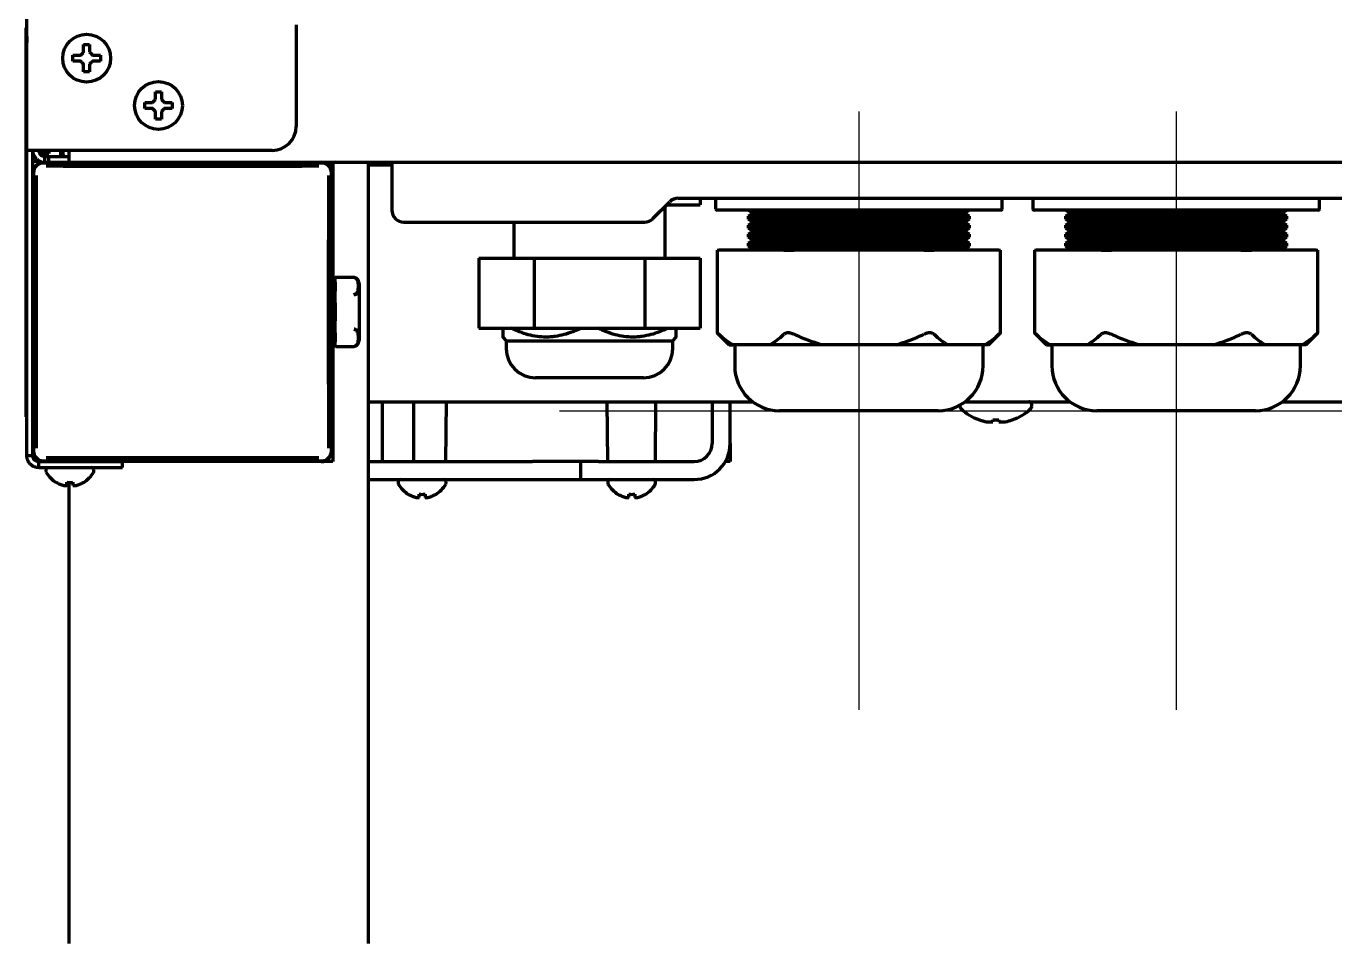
# Model space of a CAD drawing. Header units: inches. Extents: x -3022 to 7311, y 343 to 5680.
# Drawn here: x 6381.9 to 6600.5, y 2125.5 to 2278 of the extents above; entities that cross this region are included whole.
import ezdxf

# ---------------------------------------------------------------- set-up
doc = ezdxf.new("R2010")
doc.units = ezdxf.units.IN

# ---------------------------------------------------------------- blocks, each defined once
blk = doc.blocks.new('A$C29D5572B')
at = {"color": 1}
for p, q in [((0, 50), (0, -50)), ((-50, 0), (50, 0))]:
    blk.add_line(p, q, dxfattribs=at)
blk = doc.blocks.new('A$C0F8E2EAE')
blk.add_blockref('A$C29D5572B', (0, 0))

msp = doc.modelspace()

# ---------------------------------------------------------------- linework, layer by layer
at = {"linetype": 'Continuous', "lineweight": 70}
for p, q in [((6381.97, 2257.29), (6381.97, 3908.81)), ((6381.87, 2281.3), (6381.93, 2277.79)), ((6426.97, 2278.29), (6426.97, 2261.29)), ((6381.89, 2275.79), (6381.89, 2277.79)), ((6381.89, 2277.79), (6381.94, 2277.79)), ((6381.89, 2214.79), (6381.89, 2275.79)), ((6381.94, 2277.79), (6381.94, 2275.79)), ((6381.94, 2277.36), (6381.97, 2275.3)), ((6381.94, 2275.79), (6381.94, 2214.79)), ((6381.94, 2275.29), (6381.97, 2275.29)), ((6389.67, 2272.69), (6389.67, 2273.19)), ((6389.67, 2272.19), (6389.67, 2272.69)), ((6394.27, 2273.19), (6394.27, 2272.69)), ((6394.27, 2272.69), (6394.27, 2272.19)), ((6401.67, 2264.79), (6401.67, 2265.29)), ((6401.67, 2264.29), (6401.67, 2264.79)), ((6406.27, 2265.29), (6406.27, 2264.79)), ((6406.27, 2264.79), (6406.27, 2264.29)), ((6381.97, 2206.29), (6381.97, 2257.29)), ((6383.97, 2257.29), (6381.97, 2257.29)), ((6382.97, 2206.29), (6382.97, 2257.29)), ((6422.97, 2257.29), (6383.97, 2257.29)), ((6384.47, 2256.79), (6384.47, 2257.29)), ((6384.47, 2256.79), (6385.67, 2256.79)), ((6384.97, 2256.29), (6385.64, 2256.29)), ((6384.97, 2255.29), (6384.97, 2256.29)), ((6385.64, 2256.29), (6388.97, 2256.29)), ((6385.64, 2255.29), (6385.64, 2256.29)), ((6385.67, 2257.29), (6385.67, 2256.79)), ((6387.67, 2256.29), (6387.67, 2257.29)), ((6387.97, 2256.89), (6387.97, 2256.69)), ((6388.97, 2257.29), (6388.97, 2255.29)), ((6382.97, 2255.49), (6383.97, 2255.49)), ((6431.25, 2255.17), (6384.7, 2255.17)), ((6384.77, 2255.29), (6384.97, 2255.29)), ((6384.97, 2255.29), (6385.64, 2255.29)), ((6385.64, 2255.29), (6388.97, 2255.29)), ((6388.97, 2255.29), (7266.97, 2255.29)), ((6432.31, 2254.89), (6433.08, 2254.89)), ((6432.97, 2253.49), (6432.97, 2254.89)), ((6433.07, 2254.79), (6433.07, 2234.89)), ((6438.97, 2255.29), (6438.97, 2124.79)), ((6438.97, 2254.89), (6442.97, 2254.89)), ((6442.97, 2255.29), (6442.97, 2252.29)), ((6382.97, 2207.09), (6382.97, 2253.49)), ((6383.1, 2253.57), (6383.1, 2207.02)), ((6432.85, 2207.02), (6432.85, 2253.57)), ((6432.97, 2253.49), (6432.97, 2207.09)), ((6442.97, 2252.29), (6442.97, 2247.29)), ((6486.56, 2245.88), (6489.39, 2248.71)), ((6488.6, 2239.29), (6488.6, 2247.92)), ((6488.87, 2248.19), (6494.47, 2248.19)), ((6490.8, 2249.29), (6665.15, 2249.29)), ((6494.47, 2249.29), (6494.47, 2248.19)), ((6497.03, 2249.29), (6497.03, 2247.54)), ((6497.52, 2247.29), (6497.28, 2247.29)), ((6508.49, 2247.29), (6497.52, 2247.29)), ((6502.47, 2247.29), (6503.34, 2246.79)), ((6510, 2247.29), (6508.49, 2247.29)), ((6531.94, 2247.29), (6510, 2247.29)), ((6533.46, 2247.29), (6531.94, 2247.29)), ((6544.43, 2247.29), (6533.46, 2247.29)), ((6538.61, 2246.79), (6539.47, 2247.29)), ((6544.66, 2247.29), (6544.43, 2247.29)), ((6544.91, 2247.54), (6544.91, 2249.29)), ((6550.03, 2249.29), (6550.03, 2247.54)), ((6550.52, 2247.29), (6550.28, 2247.29)), ((6561.49, 2247.29), (6550.52, 2247.29)), ((6555.47, 2247.29), (6556.34, 2246.79)), ((6563, 2247.29), (6561.49, 2247.29)), ((6584.94, 2247.29), (6563, 2247.29)), ((6586.46, 2247.29), (6584.94, 2247.29)), ((6597.43, 2247.29), (6586.46, 2247.29)), ((6591.61, 2246.79), (6592.47, 2247.29)), ((6597.66, 2247.29), (6597.43, 2247.29)), ((6597.91, 2247.54), (6597.91, 2249.29)), ((6444.97, 2245.29), (6485.15, 2245.29)), ((6463.35, 2245.29), (6463.35, 2239.29)), ((6503.34, 2246.79), (6502.47, 2246.29)), ((6502.47, 2246.29), (6502.47, 2245.79)), ((6539.47, 2246.29), (6502.47, 2246.29)), ((6502.47, 2245.79), (6520.97, 2245.79)), ((6502.47, 2245.79), (6503.34, 2245.29)), ((6503.34, 2245.29), (6502.47, 2244.79)), ((6503.34, 2246.79), (6520.97, 2246.79)), ((6503.34, 2245.29), (6520.97, 2245.29)), ((6520.97, 2246.79), (6538.61, 2246.79)), ((6520.97, 2245.79), (6539.47, 2245.79)), ((6520.97, 2245.29), (6538.61, 2245.29)), ((6539.47, 2246.29), (6538.61, 2246.79)), ((6538.61, 2245.29), (6539.47, 2245.79)), ((6539.47, 2244.79), (6538.61, 2245.29)), ((6539.47, 2245.79), (6539.47, 2246.29)), ((6556.34, 2246.79), (6555.47, 2246.29)), ((6555.47, 2246.29), (6555.47, 2245.79)), ((6592.47, 2246.29), (6555.47, 2246.29)), ((6555.47, 2245.79), (6573.97, 2245.79)), ((6555.47, 2245.79), (6556.34, 2245.29)), ((6556.34, 2245.29), (6555.47, 2244.79)), ((6556.34, 2246.79), (6573.97, 2246.79)), ((6556.34, 2245.29), (6573.97, 2245.29)), ((6573.97, 2246.79), (6591.61, 2246.79)), ((6573.97, 2245.79), (6592.47, 2245.79)), ((6573.97, 2245.29), (6591.61, 2245.29)), ((6592.47, 2246.29), (6591.61, 2246.79)), ((6591.61, 2245.29), (6592.47, 2245.79)), ((6592.47, 2244.79), (6591.61, 2245.29)), ((6592.47, 2245.79), (6592.47, 2246.29)), ((6539.47, 2244.79), (6502.47, 2244.79)), ((6502.47, 2244.79), (6502.47, 2244.29)), ((6502.47, 2244.29), (6520.97, 2244.29)), ((6502.47, 2244.29), (6503.34, 2243.79)), ((6503.34, 2243.79), (6502.47, 2243.29)), ((6539.47, 2243.29), (6502.47, 2243.29)), ((6502.47, 2243.29), (6502.47, 2242.79)), ((6503.34, 2243.79), (6520.97, 2243.79)), ((6520.97, 2244.29), (6539.47, 2244.29)), ((6520.97, 2243.79), (6538.61, 2243.79)), ((6538.61, 2243.79), (6539.47, 2244.29)), ((6539.47, 2243.29), (6538.61, 2243.79)), ((6539.47, 2244.29), (6539.47, 2244.79)), ((6539.47, 2242.79), (6539.47, 2243.29)), ((6592.47, 2244.79), (6555.47, 2244.79)), ((6555.47, 2244.79), (6555.47, 2244.29)), ((6555.47, 2244.29), (6573.97, 2244.29)), ((6555.47, 2244.29), (6556.34, 2243.79)), ((6556.34, 2243.79), (6555.47, 2243.29)), ((6592.47, 2243.29), (6555.47, 2243.29)), ((6555.47, 2243.29), (6555.47, 2242.79)), ((6556.34, 2243.79), (6573.97, 2243.79)), ((6573.97, 2244.29), (6592.47, 2244.29)), ((6573.97, 2243.79), (6591.61, 2243.79)), ((6591.61, 2243.79), (6592.47, 2244.29)), ((6592.47, 2243.29), (6591.61, 2243.79)), ((6592.47, 2244.29), (6592.47, 2244.79)), ((6592.47, 2242.79), (6592.47, 2243.29)), ((6502.47, 2242.79), (6503.34, 2242.29)), ((6502.47, 2242.79), (6520.97, 2242.79)), ((6503.34, 2242.29), (6502.47, 2241.79)), ((6539.47, 2241.79), (6502.47, 2241.79)), ((6502.47, 2241.79), (6502.47, 2241.29)), ((6502.47, 2241.29), (6520.97, 2241.29)), ((6502.47, 2241.29), (6503.34, 2240.79)), ((6503.34, 2240.79), (6502.99, 2240.59)), ((6503.34, 2242.29), (6520.97, 2242.29)), ((6503.34, 2240.79), (6520.97, 2240.79)), ((6520.97, 2242.79), (6539.47, 2242.79)), ((6520.97, 2242.29), (6538.61, 2242.29)), ((6520.97, 2241.29), (6539.47, 2241.29)), ((6520.97, 2240.79), (6538.61, 2240.79)), ((6538.61, 2242.29), (6539.47, 2242.79)), ((6539.47, 2241.79), (6538.61, 2242.29)), ((6538.61, 2240.79), (6539.47, 2241.29)), ((6538.95, 2240.59), (6538.61, 2240.79)), ((6539.47, 2241.29), (6539.47, 2241.79)), ((6555.47, 2242.79), (6556.34, 2242.29)), ((6555.47, 2242.79), (6573.97, 2242.79)), ((6556.34, 2242.29), (6555.47, 2241.79)), ((6592.47, 2241.79), (6555.47, 2241.79)), ((6555.47, 2241.79), (6555.47, 2241.29)), ((6555.47, 2241.29), (6556.34, 2240.79)), ((6555.47, 2241.29), (6573.97, 2241.29)), ((6556.34, 2240.79), (6555.99, 2240.59)), ((6556.34, 2242.29), (6573.97, 2242.29)), ((6556.34, 2240.79), (6573.97, 2240.79)), ((6573.97, 2242.79), (6592.47, 2242.79)), ((6573.97, 2242.29), (6591.61, 2242.29)), ((6573.97, 2241.29), (6592.47, 2241.29)), ((6573.97, 2240.79), (6591.61, 2240.79)), ((6591.61, 2242.29), (6592.47, 2242.79)), ((6592.47, 2241.79), (6591.61, 2242.29)), ((6591.61, 2240.79), (6592.47, 2241.29)), ((6591.95, 2240.59), (6591.61, 2240.79)), ((6592.47, 2241.29), (6592.47, 2241.79)), ((6457.47, 2239.29), (6466.72, 2239.29)), ((6457.47, 2239.29), (6457.47, 2227.59)), ((6466.72, 2239.29), (6485.22, 2239.29)), ((6466.72, 2239.29), (6466.72, 2227.59)), ((6485.22, 2239.29), (6494.47, 2239.29)), ((6485.22, 2239.29), (6485.22, 2227.59)), ((6494.47, 2239.29), (6494.47, 2227.59)), ((6497.32, 2240.59), (6497.59, 2240.59)), ((6497.32, 2240.59), (6497.32, 2226.79)), ((6508.42, 2240.59), (6497.59, 2240.59)), ((6508.42, 2240.59), (6510.15, 2240.59)), ((6531.8, 2240.59), (6510.15, 2240.59)), ((6531.8, 2240.59), (6533.53, 2240.59)), ((6544.36, 2240.59), (6533.53, 2240.59)), ((6544.36, 2240.59), (6544.62, 2240.59)), ((6544.62, 2226.79), (6544.62, 2240.59)), ((6550.32, 2240.59), (6550.59, 2240.59)), ((6550.32, 2240.59), (6550.32, 2226.79)), ((6561.42, 2240.59), (6550.59, 2240.59)), ((6561.42, 2240.59), (6563.15, 2240.59)), ((6584.8, 2240.59), (6563.15, 2240.59)), ((6584.8, 2240.59), (6586.53, 2240.59)), ((6597.36, 2240.59), (6586.53, 2240.59)), ((6597.36, 2240.59), (6597.62, 2240.59)), ((6597.62, 2226.79), (6597.62, 2240.59)), ((6432.97, 2234.79), (6433.47, 2235.29)), ((6433.47, 2235.29), (6433.47, 2235.95)), ((6433.47, 2235.29), (6433.47, 2234.94)), ((6433.47, 2234.94), (6433.47, 2233.78)), ((6436.64, 2236.05), (6433.57, 2236.05)), ((6436.81, 2236.01), (6436.67, 2236.05)), ((6437.47, 2235.07), (6437.47, 2225.52)), ((6433.47, 2233.12), (6433.47, 2233.78)), ((6433.47, 2231.8), (6433.47, 2233.12)), ((6433.47, 2231.8), (6433.47, 2230.65)), ((6433.47, 2230.65), (6433.47, 2229.94)), ((6433.47, 2229.94), (6433.47, 2228.78)), ((6433.47, 2227.46), (6433.47, 2228.78)), ((6457.47, 2227.59), (6466.72, 2227.59)), ((6466.72, 2227.59), (6485.22, 2227.59)), ((6485.22, 2227.59), (6494.47, 2227.59)), ((6433.47, 2225.29), (6432.97, 2225.79)), ((6433.07, 2225.69), (6433.07, 2205.29)), ((6433.47, 2226.8), (6433.47, 2227.46)), ((6433.47, 2226.8), (6433.47, 2225.65)), ((6433.47, 2225.65), (6433.47, 2225.29)), ((6461.47, 2226.09), (6462.07, 2225.49)), ((6462.07, 2225.49), (6489.87, 2225.49)), ((6462.07, 2225.49), (6462.07, 2224.19)), ((6489.87, 2225.49), (6490.47, 2226.09)), ((6489.87, 2224.19), (6489.87, 2225.49)), ((6497.32, 2226.79), (6499.32, 2224.79)), ((6542.62, 2224.79), (6544.62, 2226.79)), ((6550.32, 2226.79), (6552.32, 2224.79)), ((6595.62, 2224.79), (6597.62, 2226.79)), ((6433.47, 2224.63), (6433.47, 2225.29)), ((6433.57, 2224.53), (6436.64, 2224.53)), ((6499.32, 2224.79), (6499.91, 2224.79)), ((6503, 2224.79), (6499.91, 2224.79)), ((6500.22, 2224.79), (6500.22, 2221.29)), ((6506.09, 2224.79), (6503, 2224.79)), ((6514.79, 2224.79), (6506.09, 2224.79)), ((6520.97, 2224.79), (6514.79, 2224.79)), ((6527.15, 2224.79), (6520.97, 2224.79)), ((6535.85, 2224.79), (6527.15, 2224.79)), ((6538.94, 2224.79), (6535.85, 2224.79)), ((6542.03, 2224.79), (6538.94, 2224.79)), ((6541.72, 2221.29), (6541.72, 2224.79)), ((6542.62, 2224.79), (6542.03, 2224.79)), ((6552.32, 2224.79), (6552.91, 2224.79)), ((6556, 2224.79), (6552.91, 2224.79)), ((6553.22, 2224.79), (6553.22, 2221.29)), ((6559.09, 2224.79), (6556, 2224.79)), ((6567.79, 2224.79), (6559.09, 2224.79)), ((6573.97, 2224.79), (6567.79, 2224.79)), ((6580.15, 2224.79), (6573.97, 2224.79)), ((6588.85, 2224.79), (6580.15, 2224.79)), ((6591.94, 2224.79), (6588.85, 2224.79)), ((6595.03, 2224.79), (6591.94, 2224.79)), ((6594.72, 2221.29), (6594.72, 2224.79)), ((6595.62, 2224.79), (6595.03, 2224.79)), ((6484.97, 2219.29), (6466.97, 2219.29)), ((6381.89, 2212.79), (6381.89, 2214.79)), ((6381.97, 2215.29), (6381.94, 2215.29)), ((6381.94, 2214.79), (6381.94, 2212.79)), ((6432.97, 2215.29), (6433.09, 2215.29)), ((6438.99, 2215.29), (6503.23, 2215.29)), ((6441.35, 2215.29), (6441.35, 2205.29)), ((6446.6, 2205.29), (6446.6, 2215.29)), ((6451.97, 2205.29), (6452.06, 2215.29)), ((6478.89, 2215.29), (6478.97, 2205.29)), ((6486.97, 2205.29), (6487.06, 2215.29)), ((6496.47, 2215.29), (6496.47, 2208.29)), ((6499.47, 2208.29), (6499.47, 2215.29)), ((6537.85, 2214.73), (6537.85, 2214.5)), ((6538.74, 2215.29), (6556.23, 2215.29)), ((6549.85, 2214.5), (6549.85, 2214.79)), ((6591.73, 2215.29), (6609.23, 2215.29)), ((6381.94, 2212.79), (6381.89, 2212.79)), ((6534.22, 2213.79), (6507.72, 2213.79)), ((6587.22, 2213.79), (6560.72, 2213.79)), ((6541.1, 2212.27), (6541.1, 2212.25)), ((6543.35, 2211.95), (6543.35, 2212.27)), ((6544.35, 2212.27), (6544.35, 2211.95)), ((6546.6, 2212.27), (6546.6, 2212.25)), ((6499.47, 2208.29), (6499.47, 2205.29)), ((6381.97, 2206.29), (6382.97, 2206.29)), ((6383.97, 2205.29), (6397.97, 2205.29)), ((6383.97, 2204.29), (6383.97, 2205.29)), ((6383.97, 2204.29), (6397.97, 2204.29)), ((6384.7, 2205.42), (6431.25, 2205.42)), ((6431.17, 2205.29), (6384.77, 2205.29)), ((6385.17, 2203.89), (6385.17, 2203.69)), ((6387.42, 2205.29), (6387.42, 2205.29)), ((6390.93, 2205.29), (6390.93, 2205.29)), ((6393.17, 2203.69), (6393.17, 2203.89)), ((6397.97, 2204.29), (6397.97, 2205.29)), ((6433.07, 2205.29), (6431.17, 2205.29)), ((6438.97, 2205.29), (6466.47, 2205.29)), ((6474.47, 2205.29), (6466.47, 2205.29)), ((6477.47, 2205.29), (6474.47, 2205.29)), ((6474.47, 2205.29), (6474.47, 2202.29)), ((6477.47, 2205.29), (6493.47, 2205.29)), ((6499.47, 2205.29), (6498.67, 2205.29)), ((6386.87, 2201.81), (6386.87, 2201.85)), ((6388.97, 2201.85), (6388.97, 2124.79)), ((6391.47, 2201.85), (6391.47, 2201.81)), ((6438.97, 2202.29), (6466.47, 2202.29)), ((6444, 2201.89), (6444, 2201.69)), ((6452, 2201.69), (6452, 2201.89)), ((6466.47, 2202.29), (6474.47, 2202.29)), ((6474.47, 2202.29), (6477.47, 2202.29)), ((6477.47, 2202.29), (6493.47, 2202.29)), ((6479.02, 2201.89), (6479.02, 2201.69)), ((6487.02, 2201.69), (6487.02, 2201.89)), ((6445.7, 2199.81), (6445.7, 2199.85)), ((6450.3, 2199.85), (6450.3, 2199.81)), ((6480.72, 2199.81), (6480.72, 2199.85)), ((6485.32, 2199.85), (6485.32, 2199.81))]:
    msp.add_line(p, q, dxfattribs=at)
for centre in [(6391.97, 2272.69), (6403.97, 2264.79)]:
    msp.add_circle(centre, 4, dxfattribs=at)
for centre, radius, start, end in [((6422.97, 2261.29), 4, 270, 0), ((6388.37, 2256.89), 0.4, 149.6988, 180), ((6388.37, 2256.69), 0.4, 180, 270), ((6392.17, 2254.67), 4.8, 146.9189, 149.6988), ((6384.77, 2253.49), 1.8, 90, 180), ((6431.17, 2253.49), 1.8, 0, 90), ((6433.57, 2254.79), 0.5, 90, 180), ((6444.97, 2247.29), 2, 180, 270), ((6490.8, 2247.29), 2, 90, 135), ((6497.28, 2247.54), 0.25, 180, 270), ((6544.66, 2247.54), 0.25, 270, 0), ((6550.28, 2247.54), 0.25, 180, 270), ((6597.66, 2247.54), 0.25, 270, 0), ((6485.15, 2247.29), 2, 270, 315), ((6433.57, 2235.95), 0.1, 90, 180), ((6436.64, 2235.95), 0.1, 79.3614, 90), ((6436.47, 2235.07), 1, 0, 53.632), ((6436.47, 2225.52), 1, 305.4945, 0), ((6433.57, 2224.63), 0.1, 180, 270), ((6436.64, 2224.63), 0.1, 270, 280.6386), ((6436.47, 2225.52), 1, 280.7805, 292.5322), ((6466.97, 2224.19), 4.9, 180, 270), ((6484.97, 2224.19), 4.9, 270, 0), ((6507.72, 2221.29), 7.5, 180, 270), ((6534.22, 2221.29), 7.5, 270, 0), ((6560.72, 2221.29), 7.5, 180, 270), ((6587.22, 2221.29), 7.5, 270, 0), ((6538.35, 2214.5), 0.5, 180, 226.2253), ((6549.35, 2214.79), 0.5, 0, 90), ((6549.35, 2214.5), 0.5, 313.7747, 0), ((6543.85, 2220.24), 8.45, 226.2253, 251.0075), ((6543.85, 2220.24), 8.45, 288.9925, 313.7747), ((6543.85, 2220.24), 8.44, 250.9729, 259.3378), ((6543.85, 2220.24), 7.99, 266.4122, 273.5878), ((6543.85, 2220.24), 8.44, 280.6622, 289.0271), ((6493.47, 2208.29), 3, 270, 0), ((6493.47, 2208.29), 6, 270, 0), ((6431.17, 2207.09), 1.8, 270, 0), ((6384.77, 2207.09), 1.8, 247.043, 270), ((6385.57, 2203.89), 0.4, 90, 180), ((6385.57, 2203.69), 0.4, 180, 210.3012), ((6392.77, 2203.89), 0.4, 0, 90), ((6392.77, 2203.69), 0.4, 329.6988, 0), ((6389.37, 2205.91), 4.8, 210.3012, 238.6273), ((6388.98, 2205.91), 4.8, 301.3727, 329.6988), ((6444.4, 2201.89), 0.4, 90, 180), ((6444.4, 2201.69), 0.4, 180, 210.3012), ((6448.2, 2203.91), 4.8, 210.3012, 238.6273), ((6447.8, 2203.91), 4.8, 301.3727, 329.6988), ((6451.6, 2201.89), 0.4, 0, 90), ((6451.6, 2201.69), 0.4, 329.6988, 0), ((6479.42, 2201.89), 0.4, 90, 180), ((6479.42, 2201.69), 0.4, 180, 210.3012), ((6483.22, 2203.91), 4.8, 210.3012, 238.6273), ((6482.82, 2203.91), 4.8, 301.3727, 329.6988), ((6486.62, 2201.89), 0.4, 0, 90), ((6486.62, 2201.69), 0.4, 329.6988, 0)]:
    msp.add_arc(centre, radius, start, end, dxfattribs=at)
for centre, major_axis, ratio, start_param, end_param in [((6384.7, 2253.57), (-1.13, 1.13), 0.999695, 5.497939, 7.068431), ((6407.97, 2258.04), (-193.8, 0), 0.017452, 1.452938, 1.688654), ((6431.25, 2253.57), (1.13, 1.13), 0.999695, 5.497939, 7.068431), ((6380.23, 2230.29), (0, 193.8), 0.017452, 4.594531, 4.830247), ((6435.72, 2230.29), (0, -193.8), 0.017452, 4.594531, 4.830247), ((6542.82, 2220.24), (0, -8.32), 0.707107, 6.192956, 6.373415), ((6544.88, 2220.24), (0, 8.32), 0.707107, 3.051363, 3.231822), ((6384.7, 2207.02), (-1.13, -1.13), 0.999695, 5.497939, 7.068431), ((6407.97, 2202.55), (193.8, 0), 0.017452, 1.452938, 1.688654), ((6431.25, 2207.02), (1.13, -1.13), 0.999695, 5.497939, 7.068431)]:
    msp.add_ellipse(centre, major_axis=major_axis, ratio=ratio, start_param=start_param, end_param=end_param, dxfattribs=at)
for points in [[(6390.97, 2273.19), (6391, 2273.22), (6391.05, 2273.26), (6391.12, 2273.33), (6391.19, 2273.41), (6391.26, 2273.48), (6391.33, 2273.55), (6391.4, 2273.62), (6391.45, 2273.67), (6391.47, 2273.69)], [(6391.47, 2273.69), (6391.47, 2273.75), (6391.47, 2273.85), (6391.47, 2274.02), (6391.47, 2274.17), (6391.47, 2274.33), (6391.47, 2274.48), (6391.47, 2274.64), (6391.47, 2274.8), (6391.47, 2274.93), (6391.47, 2274.99)], [(6391.47, 2274.99), (6391.64, 2274.99), (6391.97, 2274.99), (6392.31, 2274.99), (6392.47, 2274.99)], [(6392.47, 2273.69), (6392.5, 2273.67), (6392.55, 2273.61), (6392.63, 2273.54), (6392.7, 2273.47), (6392.77, 2273.4), (6392.84, 2273.33), (6392.9, 2273.26), (6392.95, 2273.21), (6392.97, 2273.19)], [(6390.97, 2272.19), (6390.92, 2272.19), (6390.81, 2272.19), (6390.65, 2272.19), (6390.49, 2272.19), (6390.34, 2272.19), (6390.18, 2272.19), (6390.03, 2272.19), (6389.86, 2272.19), (6389.74, 2272.19), (6389.67, 2272.19)], [(6391.47, 2271.69), (6391.45, 2271.72), (6391.4, 2271.77), (6391.32, 2271.84), (6391.25, 2271.91), (6391.18, 2271.98), (6391.11, 2272.05), (6391.04, 2272.12), (6391, 2272.17), (6390.97, 2272.19)], [(6392.97, 2272.19), (6392.95, 2272.17), (6392.9, 2272.12), (6392.83, 2272.05), (6392.76, 2271.98), (6392.69, 2271.91), (6392.62, 2271.83), (6392.55, 2271.76), (6392.5, 2271.72), (6392.47, 2271.69)], [(6392.47, 2271.69), (6392.47, 2271.64), (6392.47, 2271.53), (6392.47, 2271.37), (6392.47, 2271.21), (6392.47, 2271.05), (6392.47, 2270.9), (6392.47, 2270.75), (6392.47, 2270.58), (6392.47, 2270.46), (6392.47, 2270.39)], [(6392.97, 2273.19), (6393.03, 2273.19), (6393.14, 2273.19), (6393.3, 2273.19), (6393.46, 2273.19), (6393.61, 2273.19), (6393.76, 2273.19), (6393.92, 2273.19), (6394.09, 2273.19), (6394.21, 2273.19), (6394.27, 2273.19)], [(6392.47, 2270.39), (6392.31, 2270.39), (6391.97, 2270.39), (6391.64, 2270.39), (6391.47, 2270.39)], [(6403.47, 2265.79), (6403.47, 2265.85), (6403.47, 2265.95), (6403.47, 2266.12), (6403.47, 2266.27), (6403.47, 2266.43), (6403.47, 2266.58), (6403.47, 2266.74), (6403.47, 2266.9), (6403.47, 2267.03), (6403.47, 2267.09)], [(6403.47, 2267.09), (6403.64, 2267.09), (6403.97, 2267.09), (6404.31, 2267.09), (6404.47, 2267.09)], [(6402.97, 2265.29), (6403, 2265.32), (6403.05, 2265.36), (6403.12, 2265.43), (6403.19, 2265.51), (6403.26, 2265.58), (6403.33, 2265.65), (6403.4, 2265.72), (6403.45, 2265.77), (6403.47, 2265.79)], [(6404.47, 2265.79), (6404.5, 2265.77), (6404.55, 2265.71), (6404.63, 2265.64), (6404.7, 2265.57), (6404.77, 2265.5), (6404.84, 2265.43), (6404.9, 2265.36), (6404.95, 2265.31), (6404.97, 2265.29)], [(6404.97, 2265.29), (6405.03, 2265.29), (6405.14, 2265.29), (6405.3, 2265.29), (6405.46, 2265.29), (6405.61, 2265.29), (6405.76, 2265.29), (6405.92, 2265.29), (6406.09, 2265.29), (6406.21, 2265.29), (6406.27, 2265.29)], [(6402.97, 2264.29), (6402.92, 2264.29), (6402.81, 2264.29), (6402.65, 2264.29), (6402.49, 2264.29), (6402.34, 2264.29), (6402.18, 2264.29), (6402.03, 2264.29), (6401.86, 2264.29), (6401.74, 2264.29), (6401.67, 2264.29)], [(6403.47, 2263.79), (6403.45, 2263.82), (6403.4, 2263.87), (6403.32, 2263.94), (6403.25, 2264.01), (6403.18, 2264.08), (6403.11, 2264.15), (6403.04, 2264.22), (6403, 2264.27), (6402.97, 2264.29)], [(6404.97, 2264.29), (6404.95, 2264.27), (6404.9, 2264.22), (6404.83, 2264.15), (6404.76, 2264.08), (6404.69, 2264.01), (6404.62, 2263.93), (6404.55, 2263.86), (6404.5, 2263.82), (6404.47, 2263.79)], [(6404.47, 2263.79), (6404.47, 2263.74), (6404.47, 2263.63), (6404.47, 2263.47), (6404.47, 2263.31), (6404.47, 2263.15), (6404.47, 2263), (6404.47, 2262.85), (6404.47, 2262.68), (6404.47, 2262.56), (6404.47, 2262.49)], [(6404.47, 2262.49), (6404.31, 2262.49), (6403.97, 2262.49), (6403.64, 2262.49), (6403.47, 2262.49)], [(6382.97, 2257.29), (6382.97, 2257.22), (6382.98, 2257.08), (6383.01, 2256.87), (6383.07, 2256.67), (6383.14, 2256.48), (6383.24, 2256.29), (6383.35, 2256.11), (6383.49, 2255.95), (6383.63, 2255.8), (6383.8, 2255.67), (6383.97, 2255.56), (6384.16, 2255.46), (6384.36, 2255.39), (6384.56, 2255.33), (6384.76, 2255.3), (6384.9, 2255.29), (6384.97, 2255.29)], [(6383.97, 2257.29), (6383.97, 2257.24), (6383.98, 2257.15), (6384.01, 2257.01), (6384.06, 2256.87), (6384.13, 2256.75), (6384.22, 2256.63), (6384.32, 2256.53), (6384.43, 2256.45), (6384.56, 2256.38), (6384.69, 2256.33), (6384.83, 2256.3), (6384.93, 2256.29), (6384.97, 2256.29)], [(6383.97, 2204.29), (6383.9, 2204.29), (6383.75, 2204.3), (6383.53, 2204.34), (6383.31, 2204.4), (6383.1, 2204.49), (6382.91, 2204.59), (6382.72, 2204.72), (6382.56, 2204.87), (6382.41, 2205.04), (6382.28, 2205.23), (6382.17, 2205.42), (6382.08, 2205.63), (6382.02, 2205.85), (6381.98, 2206.07), (6381.97, 2206.22), (6381.97, 2206.29)], [(6383.97, 2205.29), (6383.92, 2205.29), (6383.82, 2205.3), (6383.66, 2205.34), (6383.52, 2205.4), (6383.38, 2205.48), (6383.26, 2205.58), (6383.16, 2205.7), (6383.08, 2205.84), (6383.02, 2205.98), (6382.98, 2206.13), (6382.97, 2206.24), (6382.97, 2206.29)], [(6388.67, 2201.3), (6388.67, 2201.31), (6388.67, 2201.34), (6388.67, 2201.39), (6388.67, 2201.45), (6388.67, 2201.51), (6388.67, 2201.57), (6388.67, 2201.65), (6388.67, 2201.74), (6388.67, 2201.81), (6388.67, 2201.85)], [(6388.67, 2201.85), (6388.84, 2201.82), (6389.17, 2201.8), (6389.51, 2201.82), (6389.67, 2201.85)], [(6390.17, 2201.3), (6390.23, 2201.31), (6390.34, 2201.34), (6390.5, 2201.39), (6390.66, 2201.45), (6390.81, 2201.51), (6390.96, 2201.57), (6391.12, 2201.65), (6391.29, 2201.74), (6391.41, 2201.81), (6391.47, 2201.85)], [(6388.17, 2201.3), (6388.2, 2201.29), (6388.25, 2201.29), (6388.32, 2201.28), (6388.39, 2201.28), (6388.46, 2201.28), (6388.53, 2201.28), (6388.6, 2201.29), (6388.65, 2201.29), (6388.67, 2201.3)], [(6389.67, 2201.3), (6389.7, 2201.29), (6389.75, 2201.29), (6389.83, 2201.28), (6389.9, 2201.28), (6389.97, 2201.28), (6390.04, 2201.28), (6390.1, 2201.29), (6390.15, 2201.29), (6390.17, 2201.3)], [(6447, 2199.3), (6447.03, 2199.29), (6447.07, 2199.29), (6447.15, 2199.28), (6447.22, 2199.28), (6447.29, 2199.28), (6447.36, 2199.28), (6447.43, 2199.29), (6447.48, 2199.29), (6447.5, 2199.3)], [(6447.5, 2199.3), (6447.5, 2199.31), (6447.5, 2199.34), (6447.5, 2199.39), (6447.5, 2199.45), (6447.5, 2199.51), (6447.5, 2199.57), (6447.5, 2199.65), (6447.5, 2199.74), (6447.5, 2199.81), (6447.5, 2199.85)], [(6447.5, 2199.85), (6447.67, 2199.82), (6448, 2199.8), (6448.34, 2199.82), (6448.5, 2199.85)], [(6448.5, 2199.3), (6448.53, 2199.29), (6448.58, 2199.29), (6448.65, 2199.28), (6448.73, 2199.28), (6448.8, 2199.28), (6448.87, 2199.28), (6448.93, 2199.29), (6448.98, 2199.29), (6449, 2199.3)], [(6449, 2199.3), (6449.06, 2199.31), (6449.17, 2199.34), (6449.33, 2199.39), (6449.49, 2199.45), (6449.64, 2199.51), (6449.79, 2199.57), (6449.95, 2199.65), (6450.12, 2199.74), (6450.24, 2199.81), (6450.3, 2199.85)], [(6482.02, 2199.3), (6482.05, 2199.29), (6482.09, 2199.29), (6482.17, 2199.28), (6482.24, 2199.28), (6482.31, 2199.28), (6482.38, 2199.28), (6482.45, 2199.29), (6482.5, 2199.29), (6482.52, 2199.3)], [(6482.52, 2199.3), (6482.52, 2199.31), (6482.52, 2199.34), (6482.52, 2199.39), (6482.52, 2199.45), (6482.52, 2199.51), (6482.52, 2199.57), (6482.52, 2199.65), (6482.52, 2199.74), (6482.52, 2199.81), (6482.52, 2199.85)], [(6482.52, 2199.85), (6482.69, 2199.82), (6483.02, 2199.8), (6483.36, 2199.82), (6483.52, 2199.85)], [(6483.52, 2199.3), (6483.55, 2199.29), (6483.6, 2199.29), (6483.67, 2199.28), (6483.75, 2199.28), (6483.82, 2199.28), (6483.89, 2199.28), (6483.95, 2199.29), (6484, 2199.29), (6484.02, 2199.3)], [(6484.02, 2199.3), (6484.08, 2199.31), (6484.19, 2199.34), (6484.35, 2199.39), (6484.51, 2199.45), (6484.66, 2199.51), (6484.81, 2199.57), (6484.97, 2199.65), (6485.14, 2199.74), (6485.26, 2199.81), (6485.32, 2199.85)]]:
    msp.add_open_spline(points, degree=3, dxfattribs=at)
for points, knots in [([(6392.47, 2274.99), (6392.47, 2274.79), (6392.47, 2274.58), (6392.47, 2274.25), (6392.47, 2274.14), (6392.47, 2273.92), (6392.47, 2273.81), (6392.47, 2273.69)], [0, 0, 0, 0, 0.5, 0.5, 0.75, 0.75, 1, 1, 1, 1]), ([(6389.67, 2273.19), (6389.88, 2273.19), (6390.09, 2273.19), (6390.41, 2273.19), (6390.52, 2273.19), (6390.75, 2273.19), (6390.86, 2273.19), (6390.97, 2273.19)], [0, 0, 0, 0, 0.5, 0.5, 0.75, 0.75, 1, 1, 1, 1]), ([(6391.47, 2270.39), (6391.47, 2270.59), (6391.47, 2270.8), (6391.47, 2271.13), (6391.47, 2271.24), (6391.47, 2271.46), (6391.47, 2271.58), (6391.47, 2271.69)], [0, 0, 0, 0, 0.5, 0.5, 0.75, 0.75, 1, 1, 1, 1]), ([(6394.27, 2272.19), (6394.07, 2272.19), (6393.86, 2272.19), (6393.54, 2272.19), (6393.43, 2272.19), (6393.2, 2272.19), (6393.09, 2272.19), (6392.97, 2272.19)], [0, 0, 0, 0, 0.5, 0.5, 0.75, 0.75, 1, 1, 1, 1]), ([(6404.47, 2267.09), (6404.47, 2266.89), (6404.47, 2266.68), (6404.47, 2266.35), (6404.47, 2266.24), (6404.47, 2266.02), (6404.47, 2265.91), (6404.47, 2265.79)], [0, 0, 0, 0, 0.5, 0.5, 0.75, 0.75, 1, 1, 1, 1]), ([(6401.67, 2265.29), (6401.88, 2265.29), (6402.09, 2265.29), (6402.41, 2265.29), (6402.52, 2265.29), (6402.75, 2265.29), (6402.86, 2265.29), (6402.97, 2265.29)], [0, 0, 0, 0, 0.5, 0.5, 0.75, 0.75, 1, 1, 1, 1]), ([(6403.47, 2262.49), (6403.47, 2262.69), (6403.47, 2262.9), (6403.47, 2263.23), (6403.47, 2263.34), (6403.47, 2263.56), (6403.47, 2263.68), (6403.47, 2263.79)], [0, 0, 0, 0, 0.5, 0.5, 0.75, 0.75, 1, 1, 1, 1]), ([(6406.27, 2264.29), (6406.07, 2264.29), (6405.86, 2264.29), (6405.54, 2264.29), (6405.43, 2264.29), (6405.2, 2264.29), (6405.09, 2264.29), (6404.97, 2264.29)], [0, 0, 0, 0, 0.5, 0.5, 0.75, 0.75, 1, 1, 1, 1]), ([(6385.7, 2257.29), (6385.69, 2257.26), (6385.69, 2257.17), (6385.68, 2257), (6385.67, 2256.86), (6385.67, 2256.79)], [0, 0, 0, 0, 0.166667, 0.583333, 1, 1, 1, 1]), ([(6436.64, 2233.21), (6436.67, 2233.21), (6436.7, 2233.22), (6436.74, 2233.23), (6436.75, 2233.24), (6436.78, 2233.25), (6436.79, 2233.25), (6436.83, 2233.27), (6436.85, 2233.28), (6436.9, 2233.3), (6436.92, 2233.31), (6436.98, 2233.35), (6437.01, 2233.38), (6437.07, 2233.43), (6437.1, 2233.46), (6437.14, 2233.51), (6437.15, 2233.52), (6437.17, 2233.55), (6437.18, 2233.57), (6437.21, 2233.61), (6437.22, 2233.64), (6437.26, 2233.74), (6437.28, 2233.8), (6437.31, 2233.89), (6437.31, 2233.92), (6437.33, 2233.99), (6437.33, 2234.02), (6437.34, 2234.11), (6437.35, 2234.18), (6437.36, 2234.3), (6437.36, 2234.43), (6437.37, 2234.62), (6437.36, 2234.75), (6437.36, 2234.88), (6437.36, 2234.94), (6437.35, 2235.07), (6437.34, 2235.13), (6437.33, 2235.23), (6437.33, 2235.26), (6437.31, 2235.32), (6437.31, 2235.35), (6437.28, 2235.45), (6437.26, 2235.51), (6437.22, 2235.6), (6437.2, 2235.63), (6437.17, 2235.69), (6437.15, 2235.72), (6437.11, 2235.77), (6437.1, 2235.78), (6437.07, 2235.81), (6437.06, 2235.82), (6437.01, 2235.87), (6436.98, 2235.89), (6436.92, 2235.93), (6436.9, 2235.94), (6436.85, 2235.97), (6436.83, 2235.98), (6436.79, 2235.99), (6436.78, 2236), (6436.75, 2236.01), (6436.74, 2236.01), (6436.7, 2236.02), (6436.67, 2236.03), (6436.64, 2236.04)], [0, 0, 0, 0, 0.015625, 0.015625, 0.023437, 0.023437, 0.03125, 0.03125, 0.046875, 0.046875, 0.0625, 0.0625, 0.09375, 0.09375, 0.125, 0.125, 0.140625, 0.140625, 0.15625, 0.15625, 0.1875, 0.1875, 0.25, 0.25, 0.28125, 0.28125, 0.3125, 0.3125, 0.375, 0.375, 0.4375, 0.5, 0.5625, 0.5625, 0.625, 0.625, 0.6875, 0.6875, 0.71875, 0.71875, 0.75, 0.75, 0.8125, 0.8125, 0.84375, 0.84375, 0.875, 0.875, 0.890625, 0.890625, 0.90625, 0.90625, 0.9375, 0.9375, 0.953125, 0.953125, 0.96875, 0.96875, 0.976563, 0.976563, 0.984375, 0.984375, 1, 1, 1, 1]), ([(6436.66, 2233.17), (6436.69, 2233.18), (6436.72, 2233.18), (6436.78, 2233.2), (6436.81, 2233.2), (6436.86, 2233.22), (6436.89, 2233.23), (6436.92, 2233.25), (6436.93, 2233.25), (6436.96, 2233.27), (6436.97, 2233.27), (6437.02, 2233.3), (6437.06, 2233.33), (6437.13, 2233.38), (6437.16, 2233.4), (6437.2, 2233.45), (6437.21, 2233.46), (6437.23, 2233.49), (6437.25, 2233.5), (6437.28, 2233.55), (6437.3, 2233.58), (6437.34, 2233.67), (6437.37, 2233.73), (6437.4, 2233.82), (6437.41, 2233.85), (6437.42, 2233.91), (6437.42, 2233.94), (6437.44, 2234.04), (6437.45, 2234.1), (6437.46, 2234.23), (6437.46, 2234.29), (6437.46, 2234.42), (6437.46, 2234.55), (6437.46, 2234.68), (6437.46, 2234.81), (6437.46, 2234.88), (6437.45, 2235.01), (6437.44, 2235.08), (6437.42, 2235.18), (6437.42, 2235.22), (6437.4, 2235.28), (6437.4, 2235.32), (6437.37, 2235.42), (6437.34, 2235.49), (6437.3, 2235.59), (6437.28, 2235.62), (6437.23, 2235.68), (6437.21, 2235.72), (6437.17, 2235.76), (6437.16, 2235.78), (6437.13, 2235.81), (6437.11, 2235.83), (6437.06, 2235.87), (6437.02, 2235.9), (6436.97, 2235.93), (6436.95, 2235.94), (6436.93, 2235.95), (6436.92, 2235.96), (6436.88, 2235.98), (6436.86, 2235.99), (6436.82, 2236), (6436.81, 2236.01), (6436.78, 2236.02), (6436.76, 2236.02), (6436.72, 2236.04), (6436.69, 2236.04), (6436.66, 2236.05)], [0, 0, 0, 0, 0.015625, 0.015625, 0.03125, 0.03125, 0.046875, 0.046875, 0.054688, 0.054688, 0.0625, 0.0625, 0.09375, 0.09375, 0.125, 0.125, 0.140625, 0.140625, 0.15625, 0.15625, 0.1875, 0.1875, 0.25, 0.25, 0.28125, 0.28125, 0.3125, 0.3125, 0.375, 0.375, 0.4375, 0.4375, 0.5, 0.5625, 0.5625, 0.625, 0.625, 0.6875, 0.6875, 0.71875, 0.71875, 0.75, 0.75, 0.8125, 0.8125, 0.84375, 0.84375, 0.875, 0.875, 0.890625, 0.890625, 0.90625, 0.90625, 0.9375, 0.9375, 0.945313, 0.945313, 0.953125, 0.953125, 0.96875, 0.96875, 0.976563, 0.976563, 0.984375, 0.984375, 1, 1, 1, 1]), ([(6461.47, 2227.59), (6461.47, 2227.36), (6461.47, 2227.16), (6461.47, 2226.79), (6461.47, 2226.63), (6461.47, 2226.37), (6461.47, 2226.27), (6461.47, 2226.13), (6461.47, 2226.09), (6461.47, 2226.09), (6461.47, 2226.09), (6461.47, 2226.09)], [0, 0, 0, 0, 0.248957, 0.248957, 0.497915, 0.497915, 0.746872, 0.746872, 0.99583, 0.99583, 1, 1, 1, 1]), ([(6474.58, 2227.59), (6474.11, 2227.36), (6473.64, 2227.16), (6472.69, 2226.79), (6472.21, 2226.63), (6471.24, 2226.37), (6470.74, 2226.27), (6469.99, 2226.16), (6469.74, 2226.14), (6469.42, 2226.11), (6469.36, 2226.11), (6469.23, 2226.1), (6469.17, 2226.1), (6468.98, 2226.09), (6468.85, 2226.09), (6468.22, 2226.09), (6467.72, 2226.13), (6466.72, 2226.26), (6466.23, 2226.36), (6465.25, 2226.62), (6464.77, 2226.78), (6464.17, 2227.02), (6464.05, 2227.06), (6463.81, 2227.16), (6463.69, 2227.21), (6463.34, 2227.37), (6463.1, 2227.48), (6462.87, 2227.59)], [0, 0, 0, 0, 0.125, 0.125, 0.25, 0.25, 0.375, 0.375, 0.4375, 0.4375, 0.453125, 0.453125, 0.46875, 0.46875, 0.5, 0.5, 0.625, 0.625, 0.75, 0.75, 0.875, 0.875, 0.90625, 0.90625, 0.9375, 0.9375, 1, 1, 1, 1]), ([(6489.08, 2227.59), (6488.61, 2227.36), (6488.14, 2227.16), (6487.19, 2226.79), (6486.71, 2226.63), (6485.74, 2226.37), (6485.24, 2226.27), (6484.49, 2226.16), (6484.24, 2226.14), (6483.92, 2226.11), (6483.86, 2226.11), (6483.73, 2226.1), (6483.67, 2226.1), (6483.48, 2226.09), (6483.35, 2226.09), (6482.72, 2226.09), (6482.22, 2226.13), (6481.22, 2226.26), (6480.73, 2226.36), (6479.75, 2226.62), (6479.27, 2226.78), (6478.67, 2227.02), (6478.55, 2227.06), (6478.31, 2227.16), (6478.19, 2227.21), (6477.84, 2227.37), (6477.6, 2227.48), (6477.37, 2227.59)], [0, 0, 0, 0, 0.125, 0.125, 0.25, 0.25, 0.375, 0.375, 0.4375, 0.4375, 0.453125, 0.453125, 0.46875, 0.46875, 0.5, 0.5, 0.625, 0.625, 0.75, 0.75, 0.875, 0.875, 0.90625, 0.90625, 0.9375, 0.9375, 1, 1, 1, 1]), ([(6490.47, 2226.09), (6490.47, 2226.09), (6490.47, 2226.09), (6490.47, 2226.09), (6490.47, 2226.1), (6490.47, 2226.11), (6490.47, 2226.13), (6490.47, 2226.16), (6490.47, 2226.26), (6490.47, 2226.36), (6490.47, 2226.62), (6490.47, 2226.78), (6490.47, 2226.99), (6490.47, 2227.02), (6490.47, 2227.06), (6490.47, 2227.14), (6490.47, 2227.31), (6490.47, 2227.48), (6490.47, 2227.59)], [0, 0, 0, 0, 0.027176, 0.027176, 0.058558, 0.121321, 0.121321, 0.246846, 0.246846, 0.497897, 0.497897, 0.748949, 0.748949, 0.78033, 0.78033, 0.811712, 0.874474, 1, 1, 1, 1]), ([(6436.64, 2224.55), (6436.67, 2224.55), (6436.7, 2224.56), (6436.74, 2224.57), (6436.75, 2224.58), (6436.78, 2224.59), (6436.79, 2224.59), (6436.83, 2224.61), (6436.85, 2224.62), (6436.9, 2224.64), (6436.92, 2224.65), (6436.98, 2224.69), (6437.01, 2224.72), (6437.07, 2224.77), (6437.1, 2224.8), (6437.14, 2224.85), (6437.15, 2224.86), (6437.17, 2224.89), (6437.18, 2224.91), (6437.2, 2224.95), (6437.22, 2224.98), (6437.26, 2225.08), (6437.28, 2225.14), (6437.31, 2225.23), (6437.31, 2225.26), (6437.33, 2225.33), (6437.33, 2225.36), (6437.34, 2225.45), (6437.35, 2225.52), (6437.36, 2225.64), (6437.36, 2225.77), (6437.37, 2225.96), (6437.36, 2226.09), (6437.36, 2226.22), (6437.36, 2226.28), (6437.35, 2226.41), (6437.34, 2226.47), (6437.33, 2226.56), (6437.33, 2226.6), (6437.31, 2226.66), (6437.31, 2226.69), (6437.28, 2226.79), (6437.26, 2226.85), (6437.22, 2226.94), (6437.21, 2226.97), (6437.17, 2227.03), (6437.15, 2227.06), (6437.11, 2227.11), (6437.1, 2227.12), (6437.07, 2227.15), (6437.06, 2227.16), (6437.01, 2227.21), (6436.98, 2227.23), (6436.92, 2227.27), (6436.9, 2227.28), (6436.85, 2227.31), (6436.83, 2227.32), (6436.79, 2227.33), (6436.78, 2227.34), (6436.75, 2227.35), (6436.74, 2227.35), (6436.7, 2227.36), (6436.67, 2227.37), (6436.64, 2227.38)], [0, 0, 0, 0, 0.015625, 0.015625, 0.023437, 0.023437, 0.03125, 0.03125, 0.046875, 0.046875, 0.0625, 0.0625, 0.09375, 0.09375, 0.125, 0.125, 0.140625, 0.140625, 0.15625, 0.15625, 0.1875, 0.1875, 0.25, 0.25, 0.28125, 0.28125, 0.3125, 0.3125, 0.375, 0.375, 0.4375, 0.5, 0.5625, 0.5625, 0.625, 0.625, 0.6875, 0.6875, 0.71875, 0.71875, 0.75, 0.75, 0.8125, 0.8125, 0.84375, 0.84375, 0.875, 0.875, 0.890625, 0.890625, 0.90625, 0.90625, 0.9375, 0.9375, 0.953125, 0.953125, 0.96875, 0.96875, 0.976562, 0.976562, 0.984375, 0.984375, 1, 1, 1, 1]), ([(6436.66, 2224.54), (6436.69, 2224.54), (6436.72, 2224.55), (6436.78, 2224.57), (6436.81, 2224.57), (6436.86, 2224.6), (6436.88, 2224.61), (6436.92, 2224.63), (6436.93, 2224.63), (6436.95, 2224.64), (6436.97, 2224.65), (6437.02, 2224.68), (6437.06, 2224.71), (6437.13, 2224.77), (6437.16, 2224.8), (6437.2, 2224.85), (6437.21, 2224.87), (6437.23, 2224.9), (6437.25, 2224.92), (6437.28, 2224.96), (6437.3, 2225), (6437.34, 2225.1), (6437.37, 2225.16), (6437.4, 2225.27), (6437.4, 2225.3), (6437.42, 2225.37), (6437.42, 2225.4), (6437.44, 2225.5), (6437.45, 2225.57), (6437.46, 2225.71), (6437.46, 2225.77), (6437.46, 2225.91), (6437.46, 2226.04), (6437.46, 2226.17), (6437.46, 2226.3), (6437.46, 2226.36), (6437.45, 2226.49), (6437.44, 2226.55), (6437.42, 2226.64), (6437.42, 2226.67), (6437.4, 2226.74), (6437.4, 2226.77), (6437.37, 2226.86), (6437.34, 2226.92), (6437.3, 2227.01), (6437.28, 2227.04), (6437.24, 2227.09), (6437.21, 2227.12), (6437.17, 2227.17), (6437.16, 2227.18), (6437.13, 2227.21), (6437.11, 2227.22), (6437.06, 2227.26), (6437.02, 2227.28), (6436.97, 2227.31), (6436.96, 2227.32), (6436.93, 2227.33), (6436.92, 2227.34), (6436.88, 2227.35), (6436.86, 2227.36), (6436.82, 2227.37), (6436.81, 2227.38), (6436.78, 2227.39), (6436.76, 2227.39), (6436.72, 2227.4), (6436.69, 2227.41), (6436.66, 2227.41)], [0, 0, 0, 0, 0.015625, 0.015625, 0.03125, 0.03125, 0.046875, 0.046875, 0.054687, 0.054687, 0.0625, 0.0625, 0.09375, 0.09375, 0.125, 0.125, 0.140625, 0.140625, 0.15625, 0.15625, 0.1875, 0.1875, 0.25, 0.25, 0.28125, 0.28125, 0.3125, 0.3125, 0.375, 0.375, 0.4375, 0.4375, 0.5, 0.5625, 0.5625, 0.625, 0.625, 0.6875, 0.6875, 0.71875, 0.71875, 0.75, 0.75, 0.8125, 0.8125, 0.84375, 0.84375, 0.875, 0.875, 0.890625, 0.890625, 0.90625, 0.90625, 0.9375, 0.9375, 0.945312, 0.945312, 0.953125, 0.953125, 0.96875, 0.96875, 0.976562, 0.976562, 0.984375, 0.984375, 1, 1, 1, 1]), ([(6497.59, 2226.55), (6497.55, 2226.58), (6497.51, 2226.62), (6497.45, 2226.68), (6497.42, 2226.7), (6497.39, 2226.73), (6497.38, 2226.74), (6497.37, 2226.75), (6497.36, 2226.76), (6497.35, 2226.77), (6497.33, 2226.79), (6497.32, 2226.79), (6497.32, 2226.79), (6497.32, 2226.79), (6497.32, 2226.79)], [0, 0, 0, 0, 0.249844, 0.249844, 0.499688, 0.499688, 0.562149, 0.562149, 0.62461, 0.749532, 0.749532, 0.999375, 0.999375, 1, 1, 1, 1]), ([(6499.91, 2224.79), (6499.51, 2225.02), (6499.12, 2225.28), (6498.35, 2225.87), (6497.97, 2226.2), (6497.59, 2226.55)], [0, 0, 0, 0, 0.5, 0.5, 1, 1, 1, 1]), ([(6506.09, 2224.79), (6506.49, 2225.02), (6506.89, 2225.28), (6507.66, 2225.87), (6508.04, 2226.2), (6508.42, 2226.55)], [0, 0, 0, 0, 0.5, 0.5, 1, 1, 1, 1]), ([(6510.15, 2226.55), (6510.07, 2226.58), (6509.98, 2226.62), (6509.81, 2226.68), (6509.73, 2226.7), (6509.62, 2226.73), (6509.6, 2226.74), (6509.56, 2226.75), (6509.5, 2226.76), (6509.43, 2226.77), (6509.31, 2226.79), (6509.23, 2226.79), (6509.13, 2226.79), (6509.11, 2226.79), (6509.07, 2226.79), (6509.01, 2226.79), (6508.92, 2226.78), (6508.86, 2226.76), (6508.81, 2226.75), (6508.79, 2226.75), (6508.76, 2226.74), (6508.74, 2226.73), (6508.66, 2226.7), (6508.61, 2226.68), (6508.5, 2226.62), (6508.46, 2226.58), (6508.42, 2226.55)], [0, 0, 0, 0, 0.125, 0.125, 0.25, 0.25, 0.28125, 0.28125, 0.3125, 0.375, 0.375, 0.5, 0.5, 0.53125, 0.53125, 0.5625, 0.625, 0.6875, 0.6875, 0.71875, 0.71875, 0.75, 0.75, 0.875, 0.875, 1, 1, 1, 1]), ([(6514.79, 2224.79), (6514, 2225.02), (6513.21, 2225.28), (6511.66, 2225.87), (6510.9, 2226.2), (6510.15, 2226.55)], [0, 0, 0, 0, 0.5, 0.5, 1, 1, 1, 1]), ([(6527.15, 2224.79), (6527.95, 2225.02), (6528.74, 2225.28), (6530.28, 2225.87), (6531.05, 2226.2), (6531.8, 2226.55)], [0, 0, 0, 0, 0.5, 0.5, 1, 1, 1, 1]), ([(6533.53, 2226.55), (6533.49, 2226.58), (6533.44, 2226.62), (6533.34, 2226.68), (6533.29, 2226.7), (6533.21, 2226.73), (6533.19, 2226.74), (6533.16, 2226.75), (6533.11, 2226.76), (6533.06, 2226.77), (6532.95, 2226.79), (6532.88, 2226.79), (6532.78, 2226.79), (6532.76, 2226.79), (6532.72, 2226.79), (6532.66, 2226.79), (6532.56, 2226.78), (6532.47, 2226.76), (6532.41, 2226.75), (6532.39, 2226.75), (6532.35, 2226.74), (6532.33, 2226.73), (6532.22, 2226.7), (6532.13, 2226.68), (6531.97, 2226.62), (6531.88, 2226.58), (6531.8, 2226.55)], [0, 0, 0, 0, 0.125, 0.125, 0.25, 0.25, 0.28125, 0.28125, 0.3125, 0.375, 0.375, 0.5, 0.5, 0.53125, 0.53125, 0.5625, 0.625, 0.6875, 0.6875, 0.71875, 0.71875, 0.75, 0.75, 0.875, 0.875, 1, 1, 1, 1]), ([(6533.53, 2226.55), (6533.91, 2226.2), (6534.29, 2225.87), (6535.06, 2225.28), (6535.45, 2225.02), (6535.85, 2224.79)], [0, 0, 0, 0, 0.5, 0.5, 1, 1, 1, 1]), ([(6544.36, 2226.55), (6543.98, 2226.2), (6543.6, 2225.87), (6542.83, 2225.28), (6542.43, 2225.02), (6542.03, 2224.79)], [0, 0, 0, 0, 0.5, 0.5, 1, 1, 1, 1]), ([(6544.62, 2226.79), (6544.62, 2226.79), (6544.62, 2226.79), (6544.62, 2226.79), (6544.62, 2226.79), (6544.61, 2226.78), (6544.59, 2226.76), (6544.58, 2226.75), (6544.57, 2226.75), (6544.56, 2226.74), (6544.56, 2226.73), (6544.53, 2226.7), (6544.5, 2226.68), (6544.44, 2226.62), (6544.4, 2226.58), (6544.36, 2226.55)], [0, 0, 0, 0, 0.061914, 0.061914, 0.124453, 0.249531, 0.374609, 0.374609, 0.437148, 0.437148, 0.499687, 0.499687, 0.749844, 0.749844, 1, 1, 1, 1]), ([(6550.59, 2226.55), (6550.55, 2226.58), (6550.51, 2226.62), (6550.45, 2226.68), (6550.42, 2226.7), (6550.39, 2226.73), (6550.38, 2226.74), (6550.37, 2226.75), (6550.36, 2226.76), (6550.35, 2226.77), (6550.33, 2226.79), (6550.32, 2226.79), (6550.32, 2226.79), (6550.32, 2226.79), (6550.32, 2226.79)], [0, 0, 0, 0, 0.249844, 0.249844, 0.499688, 0.499688, 0.562149, 0.562149, 0.62461, 0.749532, 0.749532, 0.999375, 0.999375, 1, 1, 1, 1]), ([(6552.91, 2224.79), (6552.51, 2225.02), (6552.12, 2225.28), (6551.35, 2225.87), (6550.97, 2226.2), (6550.59, 2226.55)], [0, 0, 0, 0, 0.5, 0.5, 1, 1, 1, 1]), ([(6559.09, 2224.79), (6559.49, 2225.02), (6559.89, 2225.28), (6560.66, 2225.87), (6561.04, 2226.2), (6561.42, 2226.55)], [0, 0, 0, 0, 0.5, 0.5, 1, 1, 1, 1]), ([(6563.15, 2226.55), (6563.07, 2226.58), (6562.98, 2226.62), (6562.81, 2226.68), (6562.73, 2226.7), (6562.62, 2226.73), (6562.6, 2226.74), (6562.56, 2226.75), (6562.5, 2226.76), (6562.43, 2226.77), (6562.31, 2226.79), (6562.23, 2226.79), (6562.13, 2226.79), (6562.11, 2226.79), (6562.07, 2226.79), (6562.01, 2226.79), (6561.92, 2226.78), (6561.86, 2226.76), (6561.81, 2226.75), (6561.79, 2226.75), (6561.76, 2226.74), (6561.74, 2226.73), (6561.66, 2226.7), (6561.61, 2226.68), (6561.5, 2226.62), (6561.46, 2226.58), (6561.42, 2226.55)], [0, 0, 0, 0, 0.125, 0.125, 0.25, 0.25, 0.28125, 0.28125, 0.3125, 0.375, 0.375, 0.5, 0.5, 0.53125, 0.53125, 0.5625, 0.625, 0.6875, 0.6875, 0.71875, 0.71875, 0.75, 0.75, 0.875, 0.875, 1, 1, 1, 1]), ([(6567.79, 2224.79), (6567, 2225.02), (6566.21, 2225.28), (6564.66, 2225.87), (6563.9, 2226.2), (6563.15, 2226.55)], [0, 0, 0, 0, 0.5, 0.5, 1, 1, 1, 1]), ([(6580.15, 2224.79), (6580.95, 2225.02), (6581.74, 2225.28), (6583.28, 2225.87), (6584.05, 2226.2), (6584.8, 2226.55)], [0, 0, 0, 0, 0.5, 0.5, 1, 1, 1, 1]), ([(6586.53, 2226.55), (6586.49, 2226.58), (6586.44, 2226.62), (6586.34, 2226.68), (6586.29, 2226.7), (6586.21, 2226.73), (6586.19, 2226.74), (6586.16, 2226.75), (6586.11, 2226.76), (6586.06, 2226.77), (6585.95, 2226.79), (6585.88, 2226.79), (6585.78, 2226.79), (6585.76, 2226.79), (6585.72, 2226.79), (6585.66, 2226.79), (6585.56, 2226.78), (6585.47, 2226.76), (6585.41, 2226.75), (6585.39, 2226.75), (6585.35, 2226.74), (6585.33, 2226.73), (6585.22, 2226.7), (6585.13, 2226.68), (6584.97, 2226.62), (6584.88, 2226.58), (6584.8, 2226.55)], [0, 0, 0, 0, 0.125, 0.125, 0.25, 0.25, 0.28125, 0.28125, 0.3125, 0.375, 0.375, 0.5, 0.5, 0.53125, 0.53125, 0.5625, 0.625, 0.6875, 0.6875, 0.71875, 0.71875, 0.75, 0.75, 0.875, 0.875, 1, 1, 1, 1]), ([(6586.53, 2226.55), (6586.91, 2226.2), (6587.29, 2225.87), (6588.06, 2225.28), (6588.45, 2225.02), (6588.85, 2224.79)], [0, 0, 0, 0, 0.5, 0.5, 1, 1, 1, 1]), ([(6597.36, 2226.55), (6596.98, 2226.2), (6596.6, 2225.87), (6595.83, 2225.28), (6595.43, 2225.02), (6595.03, 2224.79)], [0, 0, 0, 0, 0.5, 0.5, 1, 1, 1, 1]), ([(6597.62, 2226.79), (6597.62, 2226.79), (6597.62, 2226.79), (6597.62, 2226.79), (6597.62, 2226.79), (6597.61, 2226.78), (6597.59, 2226.76), (6597.58, 2226.75), (6597.57, 2226.75), (6597.56, 2226.74), (6597.56, 2226.73), (6597.53, 2226.7), (6597.5, 2226.68), (6597.44, 2226.62), (6597.4, 2226.58), (6597.36, 2226.55)], [0, 0, 0, 0, 0.061914, 0.061914, 0.124453, 0.249531, 0.374609, 0.374609, 0.437148, 0.437148, 0.499687, 0.499687, 0.749844, 0.749844, 1, 1, 1, 1]), ([(6386.87, 2201.85), (6387.08, 2201.72), (6387.29, 2201.61), (6387.61, 2201.48), (6387.72, 2201.43), (6387.95, 2201.36), (6388.06, 2201.33), (6388.17, 2201.3)], [0, 0, 0, 0, 0.5, 0.5, 0.75, 0.75, 1, 1, 1, 1]), ([(6389.67, 2201.85), (6389.67, 2201.72), (6389.67, 2201.61), (6389.67, 2201.48), (6389.67, 2201.43), (6389.67, 2201.36), (6389.67, 2201.33), (6389.67, 2201.3)], [0, 0, 0, 0, 0.5, 0.5, 0.75, 0.75, 1, 1, 1, 1]), ([(6445.7, 2199.85), (6445.91, 2199.72), (6446.12, 2199.61), (6446.44, 2199.48), (6446.55, 2199.43), (6446.77, 2199.36), (6446.89, 2199.33), (6447, 2199.3)], [0, 0, 0, 0, 0.5, 0.5, 0.75, 0.75, 1, 1, 1, 1]), ([(6448.5, 2199.85), (6448.5, 2199.72), (6448.5, 2199.61), (6448.5, 2199.48), (6448.5, 2199.43), (6448.5, 2199.36), (6448.5, 2199.33), (6448.5, 2199.3)], [0, 0, 0, 0, 0.5, 0.5, 0.75, 0.75, 1, 1, 1, 1]), ([(6480.72, 2199.85), (6480.93, 2199.72), (6481.14, 2199.61), (6481.46, 2199.48), (6481.57, 2199.43), (6481.79, 2199.36), (6481.91, 2199.33), (6482.02, 2199.3)], [0, 0, 0, 0, 0.5, 0.5, 0.75, 0.75, 1, 1, 1, 1]), ([(6483.52, 2199.85), (6483.52, 2199.72), (6483.52, 2199.61), (6483.52, 2199.48), (6483.52, 2199.43), (6483.52, 2199.36), (6483.52, 2199.33), (6483.52, 2199.3)], [0, 0, 0, 0, 0.5, 0.5, 0.75, 0.75, 1, 1, 1, 1])]:
    msp.add_open_spline(points, degree=3, knots=knots, dxfattribs=at)

# ---------------------------------------------------------------- block references
for p in [(6520.97, 2213.79), (6573.97, 2213.79), (6626.97, 2213.79)]:
    msp.add_blockref('A$C0F8E2EAE', p)

doc.saveas('drawing.dxf')
